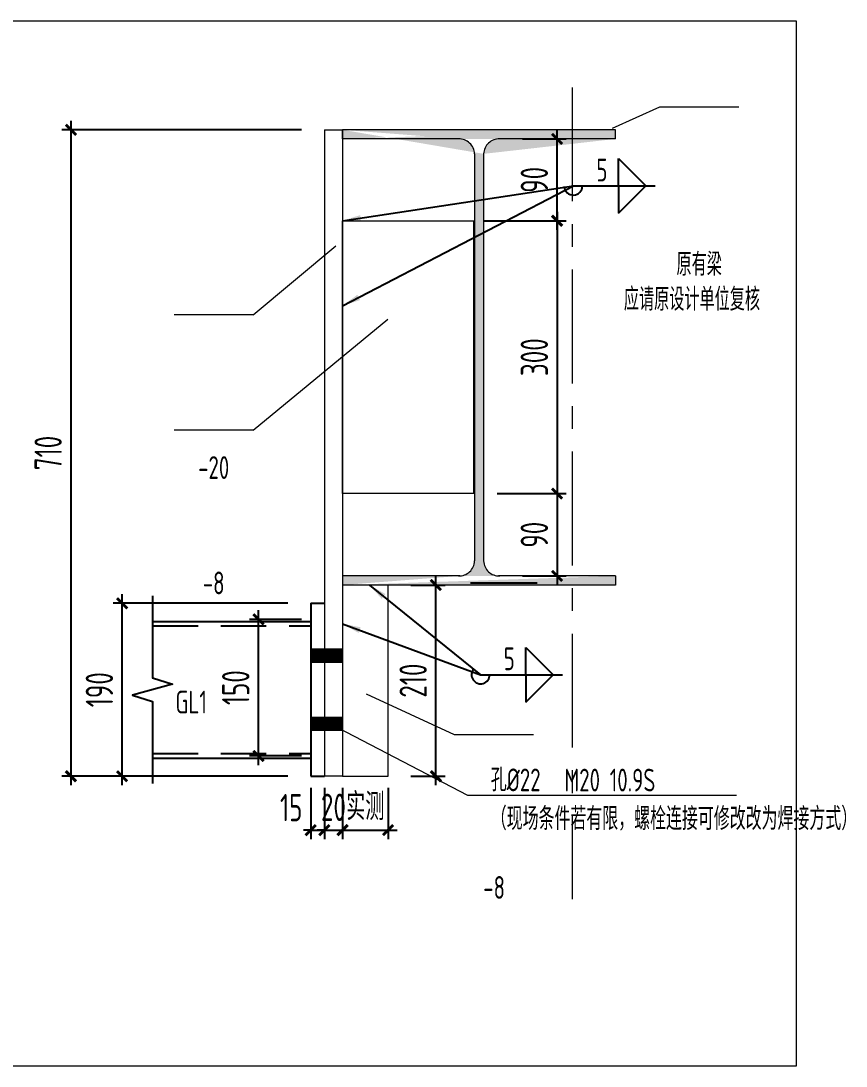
# Model space of a CAD drawing. Extents: x 498328 to 716449, y -893371 to -467753.
# Drawn here: x 633230 to 642295, y -704807 to -693326 of the extents above; entities that cross this region are included whole.
import ezdxf
from ezdxf.enums import TextEntityAlignment as Align

# ---------------------------------------------------------------- set-up
doc = ezdxf.new("R2010")
doc.units = 0
doc.header["$LTSCALE"] = 1000
doc.header["$PDMODE"] = 35
doc.header["$PDSIZE"] = 20
for name, pattern in [('CENTER', [2, 1.25, -0.25, 0.25, -0.25]), ('Continuous-STNodeDetDraw-DimText', [0]), ('DASHED', [0.75, 0.5, -0.25])]:
    doc.linetypes.add(name, pattern=pattern)
doc.layers.get('0').update_dxf_attribs({"linetype": 'CONTINUOUS'})
doc.layers.get('Defpoints').update_dxf_attribs({"linetype": 'CONTINUOUS'})
for name, color, linetype in [('1轮廓实线层', 7, 'CONTINUOUS'), ('AXIS', 251, 'CENTER'), ('DIM', 3, 'CONTINUOUS'), ('PUB_TEXT', 7, 'CONTINUOUS'), ('STGJ_BOLT_THIN', 9, 'CONTINUOUS'), ('STXT_HF', 7, 'CONTINUOUS'), ('STXT_XG_END_THIN', 2, 'CONTINUOUS'), ('STXT_XG_TNDSH', 6, 'DASHED'), ('THIN', 7, 'CONTINUOUS'), ('焊缝', 1, 'CONTINUOUS'), ('设备基础', 2, 'CONTINUOUS')]:
    doc.layers.add(name, color=color, linetype=linetype)
for name, color, linetype, lineweight in [('STXT_HF_TEXT', 7, 'CONTINUOUS', 0), ('详图标注文字', 7, 'CONTINUOUS', 18), ('钢梁', 141, 'CONTINUOUS', 18)]:
    doc.layers.add(name, color=color, linetype=linetype, lineweight=lineweight)
doc.styles.get("Standard").update_dxf_attribs({"font": 'txt', "width": 0.75})
doc.styles.add('StTextStyle', font='yjkeng.shx', dxfattribs={"width": 0.7, "height": 250, "bigfont": 'yjkchn.shx'})
doc.styles.add('TSSD_DIMENSION', font='Tssdeng.shx', dxfattribs={"width": 0.7, "bigfont": 'hztxt.shx'})
doc.styles.add('TSSD_LABEL', font='Tssdeng.shx', dxfattribs={"width": 0.7, "bigfont": 'hztxt.shx'})
doc.styles.add('TSSD_REIN', font='Tssdeng.shx', dxfattribs={"width": 0.7, "bigfont": 'hztxt.shx'})
doc.dimstyles.new('TSSD_10_100', dxfattribs={"dimtxt": 300, "dimasz": 80, "dimexe": 100, "dimexo": 250, "dimgap": 100, "dimtad": 1, "dimdec": 0, "dimlfac": 0.1, "dimzin": 0, "dimdsep": 46, "dimtxsty": 'TSSD_DIMENSION', "dimblk": 'ARCHTICK', "dimcen": 0, "dimdle": 100, "dimclrt": 7, "dimadec": 0, "dimazin": 0, "dimtfac": 1, "dimtdec": 0, "dimtix": 1, "dimtmove": 2, "dimatfit": 3, "dimldrblk": 'ARCHTICK', "dimfxl": 0, "dimtolj": 1, "dimtzin": 0, "dimarcsym": 0})
doc.dimstyles.new('TSSD_LEADER_STYLE_200.0', dxfattribs={"dimtxt": 0.18, "dimasz": 200, "dimexe": 0.18, "dimexo": 0.0625, "dimgap": 0.09, "dimtad": 0, "dimtih": 1, "dimtoh": 1, "dimdec": 4, "dimzin": 0, "dimdsep": 46, "dimtxsty": 'Standard', "dimcen": 0.09, "dimadec": 0, "dimazin": 0, "dimtfac": 1, "dimtdec": 4, "dimtofl": 0, "dimtmove": 0, "dimatfit": 3, "dimfxl": 0, "dimtolj": 1, "dimtzin": 0, "dimarcsym": 0})

# ---------------------------------------------------------------- blocks, each defined once
blk = doc.blocks.new('500H型钢')
at = {"layer": '1轮廓实线层', "lineweight": 20, "true_color": 0xadadad}
h = blk.add_hatch(dxfattribs=at)
h.set_pattern_fill('ANSI35', color=253)
h.set_pattern_definition([(45, (0, 0), (-0.1767766952966369, 0.1767766952966369), []), (45, (0.176776695, 0), (-0.1767766952966369, 0.1767766952966369), [0.3125, -0.0625, 0, -0.0625])])
edge = h.paths.add_edge_path()
edge.add_arc((1038476.540251041, -465876.1261421063), 16.93525817196926, 1.753324387080424, 92.38720370481751)
edge.add_arc((1038520.394909794, -465876.1261421063), 16.93525817196926, 87.61279630125756, 178.2466756129198)
edge.add_line((1038648.467580418, -465859.2055810696), (1038648.467580418, -465849.2055810696))
edge.add_line((1038348.467580418, -465859.2055810696), (1038348.467580418, -465849.2055810696))
edge.add_line((1038477.245647069, -465859.2055810696), (1038348.467580418, -465859.2055810696))
edge.add_line((1038648.467580418, -465859.2055810696), (1038519.689513766, -465859.2055810696))
edge.add_line((1038648.467580418, -465849.2055810696), (1038348.467580418, -465849.2055810696))
edge.add_line((1038503.467580418, -465875.6079823445), (1038503.467580418, -466322.8031797964))
edge.add_line((1038493.467580418, -465875.6079823403), (1038493.467580418, -466322.8031797964))
edge.add_arc((1038476.540251041, -466322.285020033), 16.93525817196926, 267.6127962952966, 358.2466756124473)
edge.add_arc((1038520.394909794, -466322.285020033), 16.93525817196926, 181.7533243873652, 272.3872036986178)
edge.add_line((1038348.467580418, -466339.2055810696), (1038348.467580418, -466349.2055810696))
edge.add_line((1038648.467580418, -466339.2055810696), (1038648.467580418, -466349.2055810696))
edge.add_line((1038648.467580418, -466349.2055810696), (1038348.467580418, -466349.2055810696))
edge.add_line((1038477.245647071, -466339.2055810696), (1038348.467580418, -466339.2055810696))
edge.add_line((1038648.467580418, -466339.2055810696), (1038519.689513764, -466339.2055810696))
at = {"layer": '1轮廓实线层', "lineweight": 20}
for p, q in [((1038648.467580418, -465849.2055810696), (1038348.467580418, -465849.2055810696)), ((1038348.467580418, -465859.2055810696), (1038348.467580418, -465849.2055810696)), ((1038648.467580418, -465859.2055810696), (1038648.467580418, -465849.2055810696)), ((1038477.245647069, -465859.2055810696), (1038348.467580418, -465859.2055810696)), ((1038648.467580418, -465859.2055810696), (1038519.689513766, -465859.2055810696)), ((1038493.467580418, -465875.6079823403), (1038493.467580418, -466322.8031797964)), ((1038503.467580418, -465875.6079823445), (1038503.467580418, -466322.8031797964)), ((1038477.245647071, -466339.2055810696), (1038348.467580418, -466339.2055810696)), ((1038348.467580418, -466339.2055810696), (1038348.467580418, -466349.2055810696)), ((1038648.467580418, -466339.2055810696), (1038519.689513764, -466339.2055810696)), ((1038648.467580418, -466339.2055810696), (1038648.467580418, -466349.2055810696)), ((1038648.467580418, -466349.2055810696), (1038348.467580418, -466349.2055810696))]:
    blk.add_line(p, q, dxfattribs=at)
for centre, start, end in [((1038476.540251041, -465876.1261421063), 1.753324387080424, 92.38720370481751), ((1038520.394909794, -465876.1261421063), 87.61279630125756, 178.2466756129198), ((1038476.540251041, -466322.285020033), 267.6127962952966, 358.2466756124473), ((1038520.394909794, -466322.285020033), 181.7533243873652, 272.3872036986178)]:
    blk.add_arc(centre, 16.93525817196926, start, end, dxfattribs=at)
blk = doc.blocks.new('_ARCHTICK')
at = {"color": 0, "const_width": 0.4}
blk.add_lwpolyline([(-0.7071067811866669, -0.7071067811866669), (0.7071067811866669, 0.7071067811866669)], dxfattribs=at)
blk = doc.blocks.new('*D474')
at = {"layer": 'Defpoints', "color": 0, "transparency": 16777216}
for p in [(635839.9623259737, -699899.8748506866), (636563.3684267148, -699899.8748506866), (636563.3684267148, -701399.8748505721)]:
    blk.add_point(p, dxfattribs=at)
at = {"layer": 'DIM', "color": 0, "lineweight": -2, "transparency": 16777216}
for p, q in [((635839.9623259737, -701499.8748505721), (635839.9623259737, -699799.8748506866)), ((636313.3684267148, -699899.8748506866), (635739.9623259737, -699899.8748506866)), ((636313.3684267148, -701399.8748505721), (635739.9623259737, -701399.8748505721))]:
    blk.add_line(p, q, dxfattribs=at)
at = {"layer": 'DIM', "color": 0, "lineweight": -2, "transparency": 16777216, "xscale": 80, "yscale": 80, "zscale": 80}
for p, rotation in [((635839.9623259737, -699899.8748506866), 90), ((635839.9623259737, -701399.8748505721), 270)]:
    blk.add_blockref('_ARCHTICK', p, dxfattribs=dict(at, rotation=rotation))
at = {"layer": 'DIM', "color": 7, "transparency": 16777216, "insert": (635589.9623259734, -700649.8748506294), "char_height": 300, "attachment_point": 5, "rotation": 90, "style": 'TSSD_DIMENSION'}
blk.add_mtext('\\A1;150', dxfattribs=at)
blk = doc.blocks.new('*D478')
at = {"layer": 'Defpoints', "color": 0, "transparency": 16777216}
for p in [(638056.6703056896, -695521.6036254154), (638213.3684267148, -698517.8512984184), (639120.3587557797, -698517.8512984184)]:
    blk.add_point(p, dxfattribs=at)
at = {"layer": 'DIM', "color": 0, "lineweight": -2, "transparency": 16777216}
for p, q in [((639120.3587557797, -695421.6036254154), (639120.3587557797, -698617.8512984184)), ((638306.6703056896, -695521.6036254154), (639220.3587557797, -695521.6036254154)), ((638463.3684267148, -698517.8512984184), (639220.3587557797, -698517.8512984184))]:
    blk.add_line(p, q, dxfattribs=at)
at = {"layer": 'DIM', "color": 0, "lineweight": -2, "transparency": 16777216, "xscale": 80, "yscale": 80, "zscale": 80}
for p, rotation in [((639120.3587557797, -695521.6036254154), 90), ((639120.3587557797, -698517.8512984184), 270)]:
    blk.add_blockref('_ARCHTICK', p, dxfattribs=dict(at, rotation=rotation))
at = {"layer": 'DIM', "color": 7, "transparency": 16777216, "insert": (638870.3587557795, -697019.7274619169), "char_height": 300, "attachment_point": 5, "rotation": 90, "style": 'TSSD_DIMENSION'}
blk.add_mtext('\\A1;300', dxfattribs=at)
blk = doc.blocks.new('*D479')
at = {"layer": 'Defpoints', "color": 0, "transparency": 16777216}
for p in [(638489.6956807512, -694622.4130275119), (639120.3587557799, -694622.4130275119), (638313.3684267148, -695521.6036254156)]:
    blk.add_point(p, dxfattribs=at)
at = {"layer": 'DIM', "color": 0, "lineweight": -2, "transparency": 16777216}
for p, q in [((639120.3587557799, -695621.6036254156), (639120.3587557799, -694522.4130275119)), ((638739.6956807512, -694622.4130275119), (639220.3587557799, -694622.4130275119)), ((638563.3684267148, -695521.6036254156), (639220.3587557799, -695521.6036254156))]:
    blk.add_line(p, q, dxfattribs=at)
at = {"layer": 'DIM', "color": 0, "lineweight": -2, "transparency": 16777216, "xscale": 80, "yscale": 80, "zscale": 80}
for p, rotation in [((639120.3587557799, -694622.4130275119), 90), ((639120.3587557799, -695521.6036254156), 270)]:
    blk.add_blockref('_ARCHTICK', p, dxfattribs=dict(at, rotation=rotation))
at = {"layer": 'DIM', "color": 7, "transparency": 16777216, "insert": (638870.3587557797, -695072.0083264638), "char_height": 300, "attachment_point": 5, "rotation": 90, "style": 'TSSD_DIMENSION'}
blk.add_mtext('\\A1;90', dxfattribs=at)
blk = doc.blocks.new('*D480')
at = {"layer": 'Defpoints', "color": 0, "transparency": 16777216}
for p in [(638213.3684267148, -698517.8512984184), (638489.6956807512, -699422.4130275138), (639120.3587557797, -699422.4130275138)]:
    blk.add_point(p, dxfattribs=at)
at = {"layer": 'DIM', "color": 0, "lineweight": -2, "transparency": 16777216}
for p, q in [((639120.3587557797, -698417.8512984184), (639120.3587557797, -699522.4130275138)), ((638463.3684267148, -698517.8512984184), (639220.3587557797, -698517.8512984184)), ((638739.6956807512, -699422.4130275138), (639220.3587557797, -699422.4130275138))]:
    blk.add_line(p, q, dxfattribs=at)
at = {"layer": 'DIM', "color": 0, "lineweight": -2, "transparency": 16777216, "xscale": 80, "yscale": 80, "zscale": 80}
for p, rotation in [((639120.3587557797, -698517.8512984184), 90), ((639120.3587557797, -699422.4130275138), 270)]:
    blk.add_blockref('_ARCHTICK', p, dxfattribs=dict(at, rotation=rotation))
at = {"layer": 'DIM', "color": 7, "transparency": 16777216, "insert": (638870.3587557795, -698970.1321629661), "char_height": 300, "attachment_point": 5, "rotation": 90, "style": 'TSSD_DIMENSION'}
blk.add_mtext('\\A1;90', dxfattribs=at)
blk = doc.blocks.new('*D500')
at = {"layer": 'Defpoints', "color": 0, "transparency": 16777216}
for p in [(636413.3684267144, -701499.8748506864), (636563.3684267146, -701499.8748506864), (636563.3684267146, -702214.2761613991)]:
    blk.add_point(p, dxfattribs=at)
at = {"layer": 'DIM', "color": 0, "lineweight": -2, "transparency": 16777216}
for p, q in [((636413.3684267144, -701749.8748506864), (636413.3684267144, -702314.2761613991)), ((636563.3684267146, -701749.8748506864), (636563.3684267146, -702314.2761613991)), ((636413.3684267144, -702214.2761613991), (636333.3684267144, -702214.2761613991)), ((636413.3684267144, -702214.2761613991), (636563.3684267146, -702214.2761613991)), ((636563.3684267146, -702214.2761613991), (636643.3684267146, -702214.2761613991))]:
    blk.add_line(p, q, dxfattribs=at)
at = {"layer": 'DIM', "color": 0, "lineweight": -2, "transparency": 16777216, "xscale": 80, "yscale": 80, "zscale": 80}
blk.add_blockref('_ARCHTICK', (636413.3684267144, -702214.2761613991), dxfattribs=at)
at = {"layer": 'DIM', "color": 0, "lineweight": -2, "transparency": 16777216, "xscale": 80, "yscale": 80, "zscale": 80, "rotation": 180}
blk.add_blockref('_ARCHTICK', (636563.3684267146, -702214.2761613991), dxfattribs=at)
at = {"layer": 'DIM', "color": 7, "transparency": 16777216, "insert": (636199.6474791607, -701967.4883226126), "char_height": 300, "attachment_point": 5, "style": 'TSSD_DIMENSION'}
blk.add_mtext('\\A1;15', dxfattribs=at)
blk = doc.blocks.new('*D501')
at = {"layer": 'Defpoints', "color": 0, "transparency": 16777216}
for p in [(636563.3684267146, -701499.8748506864), (636763.3684267147, -701499.8748506864), (636763.3684267147, -702214.2761613991)]:
    blk.add_point(p, dxfattribs=at)
at = {"layer": 'DIM', "color": 0, "lineweight": -2, "transparency": 16777216}
for p, q in [((636563.3684267146, -701749.8748506864), (636563.3684267146, -702314.2761613991)), ((636763.3684267147, -701749.8748506864), (636763.3684267147, -702314.2761613991)), ((636563.3684267146, -702214.2761613991), (636483.3684267146, -702214.2761613991)), ((636563.3684267146, -702214.2761613991), (636763.3684267147, -702214.2761613991)), ((636763.3684267147, -702214.2761613991), (636843.3684267147, -702214.2761613991))]:
    blk.add_line(p, q, dxfattribs=at)
at = {"layer": 'DIM', "color": 0, "lineweight": -2, "transparency": 16777216, "xscale": 80, "yscale": 80, "zscale": 80}
blk.add_blockref('_ARCHTICK', (636563.3684267146, -702214.2761613991), dxfattribs=at)
at = {"layer": 'DIM', "color": 0, "lineweight": -2, "transparency": 16777216, "xscale": 80, "yscale": 80, "zscale": 80, "rotation": 180}
blk.add_blockref('_ARCHTICK', (636763.3684267147, -702214.2761613991), dxfattribs=at)
at = {"layer": 'DIM', "color": 7, "transparency": 16777216, "insert": (636663.3684267146, -701964.2761613991), "char_height": 300, "attachment_point": 5, "style": 'TSSD_DIMENSION'}
blk.add_mtext('\\A1;20', dxfattribs=at)
blk = doc.blocks.new('*D502')
at = {"layer": 'Defpoints', "color": 0, "transparency": 16777216}
for p in [(636763.3684267147, -701499.8748506864), (637263.3684267147, -701499.8748506864), (637263.3684267147, -702214.2761613991)]:
    blk.add_point(p, dxfattribs=at)
at = {"layer": 'DIM', "color": 0, "lineweight": -2, "transparency": 16777216}
for p, q in [((636763.3684267147, -701749.8748506864), (636763.3684267147, -702314.2761613991)), ((637263.3684267147, -701749.8748506864), (637263.3684267147, -702314.2761613991)), ((636663.3684267147, -702214.2761613991), (637363.3684267147, -702214.2761613991))]:
    blk.add_line(p, q, dxfattribs=at)
at = {"layer": 'DIM', "color": 0, "lineweight": -2, "transparency": 16777216, "xscale": 80, "yscale": 80, "zscale": 80, "rotation": 180}
blk.add_blockref('_ARCHTICK', (636763.3684267147, -702214.2761613991), dxfattribs=at)
at = {"layer": 'DIM', "color": 0, "lineweight": -2, "transparency": 16777216, "xscale": 80, "yscale": 80, "zscale": 80}
blk.add_blockref('_ARCHTICK', (637263.3684267147, -702214.2761613991), dxfattribs=at)
at = {"layer": 'DIM', "color": 7, "transparency": 16777216, "insert": (637013.3684267147, -701956.0041025756), "char_height": 300, "attachment_point": 5, "style": 'TSSD_DIMENSION'}
blk.add_mtext('\\A1;实测', dxfattribs=at)
blk = doc.blocks.new('*D503')
at = {"layer": 'Defpoints', "color": 0, "transparency": 16777216}
for p in [(637263.3684267149, -699522.4130275128), (637788.8906992308, -699522.4130275128), (637263.3684267149, -701622.4130275272)]:
    blk.add_point(p, dxfattribs=at)
at = {"layer": 'DIM', "color": 0, "lineweight": -2, "transparency": 16777216}
for p, q in [((637788.8906992308, -701722.4130275272), (637788.8906992308, -699422.4130275128)), ((637513.3684267149, -699522.4130275128), (637888.8906992308, -699522.4130275128)), ((637513.3684267149, -701622.4130275272), (637888.8906992308, -701622.4130275272))]:
    blk.add_line(p, q, dxfattribs=at)
at = {"layer": 'DIM', "color": 0, "lineweight": -2, "transparency": 16777216, "xscale": 80, "yscale": 80, "zscale": 80}
for p, rotation in [((637788.8906992308, -699522.4130275128), 90), ((637788.8906992308, -701622.4130275272), 270)]:
    blk.add_blockref('_ARCHTICK', p, dxfattribs=dict(at, rotation=rotation))
at = {"layer": 'DIM', "color": 7, "transparency": 16777216, "insert": (637538.8906992306, -700572.4130275201), "char_height": 300, "attachment_point": 5, "rotation": 90, "style": 'TSSD_DIMENSION'}
blk.add_mtext('\\A1;210', dxfattribs=at)
blk = doc.blocks.new('_WELD004')
at = {"color": 0, "linetype": 'ByBlock'}
for p, q in [((0, 1), (0.9999999999999992, 0)), ((0, 0), (0, 1))]:
    blk.add_line(p, q, dxfattribs=at)
blk = doc.blocks.new('*D528')
at = {"layer": 'Defpoints', "color": 0, "transparency": 16777216}
for p in [(636563.3684267148, -694522.413027513), (633779.2614666363, -701622.4130275272), (636413.3684267147, -701622.4130275272)]:
    blk.add_point(p, dxfattribs=at)
at = {"layer": 'DIM', "color": 0, "lineweight": -2, "transparency": 16777216}
for p, q in [((633779.2614666363, -694422.413027513), (633779.2614666363, -701722.4130275272)), ((636313.3684267148, -694522.413027513), (633679.2614666363, -694522.413027513)), ((636163.3684267147, -701622.4130275272), (633679.2614666363, -701622.4130275272))]:
    blk.add_line(p, q, dxfattribs=at)
at = {"layer": 'DIM', "color": 0, "lineweight": -2, "transparency": 16777216, "xscale": 80, "yscale": 80, "zscale": 80}
for p, rotation in [((633779.2614666363, -694522.413027513), 90), ((633779.2614666363, -701622.4130275272), 270)]:
    blk.add_blockref('_ARCHTICK', p, dxfattribs=dict(at, rotation=rotation))
at = {"layer": 'DIM', "color": 7, "transparency": 16777216, "insert": (633529.2614666361, -698072.4130275201), "char_height": 300, "attachment_point": 5, "rotation": 90, "style": 'TSSD_DIMENSION'}
blk.add_mtext('\\A1;710', dxfattribs=at)
blk = doc.blocks.new('*D529')
at = {"layer": 'Defpoints', "color": 0, "transparency": 16777216}
for p in [(634342.0764241356, -699722.4130276421), (636413.3684267147, -699722.4130276421), (636413.3684267147, -701622.4130275272)]:
    blk.add_point(p, dxfattribs=at)
at = {"layer": 'DIM', "color": 0, "lineweight": -2, "transparency": 16777216}
for p, q in [((636163.3684267147, -699722.4130276421), (634242.0764241356, -699722.4130276421)), ((634342.0764241356, -701722.4130275272), (634342.0764241356, -699622.4130276421)), ((636163.3684267147, -701622.4130275272), (634242.0764241356, -701622.4130275272))]:
    blk.add_line(p, q, dxfattribs=at)
at = {"layer": 'DIM', "color": 0, "lineweight": -2, "transparency": 16777216, "xscale": 80, "yscale": 80, "zscale": 80}
for p, rotation in [((634342.0764241356, -699722.4130276421), 90), ((634342.0764241356, -701622.4130275272), 270)]:
    blk.add_blockref('_ARCHTICK', p, dxfattribs=dict(at, rotation=rotation))
at = {"layer": 'DIM', "color": 7, "transparency": 16777216, "insert": (634092.0764241354, -700672.4130275846), "char_height": 300, "attachment_point": 5, "rotation": 90, "style": 'TSSD_DIMENSION'}
blk.add_mtext('\\A1;190', dxfattribs=at)

msp = doc.modelspace()

# ---------------------------------------------------------------- linework, layer by layer
at = {"layer": 'AXIS', "lineweight": 20}
msp.add_line((639286.9986033025, -694057.0926523465), (639286.9986033025, -702973.0926523465), dxfattribs=at)
at = {"layer": 'PUB_TEXT', "lineweight": 15}
for p, q in [((635781.689740187, -696555.6002102183), (636688.2318061274, -695798.2065086006)), ((635781.689740187, -696555.6002102183), (634913.4205094178, -696555.6002102183)), ((635781.689740187, -697823.0711582762), (637261.1219484848, -696600.6890040238)), ((635781.689740187, -697823.0711582762), (634913.4205094178, -697823.0711582762)), ((637994.4366800427, -701167.7030814037), (637025.1127599585, -700720.8431128764)), ((638862.7059108119, -701167.7030814037), (637994.4366800427, -701167.7030814037))]:
    msp.add_line(p, q, dxfattribs=at)
msp.add_lwpolyline([(641091.1596305106, -701834.8603479634), (638141.0325652554, -701834.8603479634), (636627.1876542848, -701046.809823352)], dxfattribs=at)
at = {"layer": 'STGJ_BOLT_THIN', "const_width": 160}
for points in [[(636413.3684267146, -700297.4130275846), (636763.3684267147, -700297.4130275846)], [(636413.3684267146, -701047.4130275846), (636763.3684267147, -701047.4130275846)]]:
    msp.add_lwpolyline(points, dxfattribs=at)
at = {"layer": 'STXT_HF'}
for p, q in [((639298.7381485514, -695139.2778763633), (640196.5127430274, -695139.2778763633)), ((638280.5405336428, -700507.7311963215), (639178.3151281187, -700507.7311963215))]:
    msp.add_line(p, q, dxfattribs=at)
for centre, radius, start in [((639298.7381485514, -695139.2778763633), 99.99999999999586, 184.0330633993703), ((638280.5405336428, -700507.7311963215), 100, 141.1219448960901)]:
    msp.add_arc(centre, radius, start, 0, dxfattribs=at)
at = {"layer": 'STXT_XG_END_THIN'}
msp.add_line((638169.9062336339, -699499.874850557), (638899.9062336339, -699499.874850557), dxfattribs=at)
at = {"layer": 'STXT_XG_TNDSH'}
for p, q in [((634676.0530859614, -699972.4130276418), (636413.3684267144, -699972.4130276418)), ((634676.0530859614, -701372.4130275268), (636413.3684267143, -701372.4130275268))]:
    msp.add_line(p, q, dxfattribs=at)
at = {"layer": 'THIN'}
msp.add_lwpolyline([(634676.0530859614, -699642.4130276418), (634676.0530859614, -700542.4130275843), (634896.0530859614, -700612.4130275843), (634456.0530859614, -700732.4130275843), (634676.0530859614, -700802.4130275843), (634676.0530859614, -701702.4130275267)], dxfattribs=at)
at = {"layer": '焊缝'}
for p, q in [((636413.3684267144, -699722.4130276418), (636413.3684267143, -701622.4130275269)), ((636413.3684267144, -699722.4130276418), (636563.3684267146, -699722.4130276418)), ((636413.3684267143, -701622.4130275269), (636563.3684267144, -701622.4130275269))]:
    msp.add_line(p, q, dxfattribs=at)
at = {"layer": '设备基础', "color": 0}
for p, q in [((634676.0530859614, -699922.4130276418), (636413.3684267144, -699922.4130276418)), ((634676.0530859614, -701422.4130275267), (636413.3684267143, -701422.4130275269))]:
    msp.add_line(p, q, dxfattribs=at)
at = {"layer": '详图标注文字', "color": 7, "linetype": 'Continuous-STNodeDetDraw-DimText', "lineweight": 18}
for p, q in [((639728.8261009081, -694505.2826224824), (640247.0967977638, -694270.6587583645)), ((640247.0967977638, -694270.6587583645), (641115.3660285331, -694270.6587583645))]:
    msp.add_line(p, q, dxfattribs=at)
at = {"layer": '钢梁'}
for p, q in [((636563.3684267144, -694522.4130275127), (636763.3684267146, -694522.4130275126)), ((636563.3684267146, -694522.4130275126), (636563.3684267147, -701622.4130275269)), ((636763.3684267146, -694522.4130275126), (636763.3684267146, -701622.413027527)), ((636763.3684267146, -695521.6036254151), (638213.3684267146, -695521.6036254151)), ((636763.3684267146, -698517.8512984181), (636763.3684267144, -695521.6036254151)), ((638202.0917588244, -695521.6036254151), (638202.0917588244, -698516.3512984181)), ((638213.3684267146, -698517.8512984181), (636763.3684267146, -698517.8512984181)), ((637263.3684267148, -701622.4130275269), (637263.3684267147, -699522.4130275126)), ((636763.3684267147, -701622.4130275269), (636563.3684267147, -701622.4130275269)), ((636763.3684267147, -701622.4130275269), (637263.3684267147, -701622.4130275269))]:
    msp.add_line(p, q, dxfattribs=at)
msp.add_lwpolyline([(617216.0935666617, -693326.0926523465), (641746.356158237, -693326.0926523465), (641746.356158237, -704806.520985022), (617216.0935666617, -704806.520985022)], close=True, dxfattribs=at)

# ---------------------------------------------------------------- block references
at = {"layer": '1轮廓实线层', "lineweight": 20, "xscale": 10, "yscale": 10, "zscale": 10}
msp.add_blockref('500H型钢', (-9746721.307377461, 3963969.642783184), dxfattribs=at)
at = {"layer": 'STXT_HF', "xscale": 300, "yscale": 300, "zscale": 300}
for p in [(639796.5127430274, -695139.2778763633), (638778.3151281187, -700507.7311963215)]:
    msp.add_blockref('_WELD004', p, dxfattribs=at)
at = {"layer": 'STXT_HF', "xscale": -300.0000000000001, "yscale": 300.0000000000001, "zscale": 300.0000000000001, "rotation": 180}
for p in [(639796.5127430274, -695139.2778763634), (638778.3151281187, -700507.7311963217)]:
    msp.add_blockref('_WELD004', p, dxfattribs=at)

# ---------------------------------------------------------------- texts
at = {"layer": 'PUB_TEXT', "lineweight": 15, "style": 'TSSD_REIN', "width": 0.7}
for s, p in [('-20', (635347.5551248024, -698432.1296021296)), ('-8', (635347.5551248024, -699699.6005501874)), ('-8', (638428.5712954273, -703044.232473315))]:
    msp.add_text(s, height=250, dxfattribs=at).set_placement(p, align=Align.BOTTOM_CENTER)
for s, p in [('GL1', (634928.0530859614, -700933.1160609879)), ('孔%%C22', (638391.6864114093, -701787.8510141772)), ('M20 10.9S', (639200.5066198882, -701789.8603479634)), ('（现场条件若有限，螺栓连接可修改改为焊接方式）', (638391.6864114093, -702213.5880933874))]:
    msp.add_text(s, height=250, dxfattribs=at).set_placement(p)
at = {"layer": 'STXT_HF_TEXT', "style": 'TSSD_LABEL', "width": 0.7}
for p in [(639552.2819737967, -695089.2778763633), (638534.084358888, -700457.7311963215)]:
    msp.add_text('5', height=250, dxfattribs=at).set_placement(p)
at = {"layer": '详图标注文字', "color": 7, "style": 'StTextStyle', "width": 0.7}
for s, p in [('原有梁', (640681.2314131485, -696199.7256295937)), ('应请原设计单位复核', (640601.6642854545, -696584.032682006))]:
    msp.add_text(s, height=250, dxfattribs=at).set_placement(p, align=Align.BOTTOM_CENTER)

# ---------------------------------------------------------------- dimensions: what is measured, and where the dimension line sits
at = {"layer": 'DIM'}
for base, p1, p2, picture, middle in [((633779.2614666363, -701622.4130275272), (636563.3684267146, -694522.4130275127), (636413.3684267144, -701622.4130275269), '*D528', (633529.2614666361, -698072.4130275201)), ((639120.3587557799, -694622.4130275119), (638313.3684267146, -695521.6036254154), (638489.695680751, -694622.4130275117), '*D479', (638870.3587557797, -695072.0083264638)), ((639120.3587557797, -698517.8512984184), (638056.6703056893, -695521.6036254151), (638213.3684267146, -698517.8512984181), '*D478', (638870.3587557795, -697019.7274619169)), ((639120.3587557797, -699422.4130275138), (638213.3684267146, -698517.8512984181), (638489.695680751, -699422.4130275135), '*D480', (638870.3587557795, -698970.1321629661)), ((637788.8906992308, -699522.4130275128), (637263.3684267147, -701622.4130275269), (637263.3684267147, -699522.4130275126), '*D503', (637538.8906992306, -700572.4130275201)), ((634342.0764241356, -699722.4130276421), (636413.3684267144, -701622.4130275269), (636413.3684267144, -699722.4130276418), '*D529', (634092.0764241354, -700672.4130275846))]:
    dim = msp.add_linear_dim(base=base, p1=p1, p2=p2, angle=90, dimstyle='TSSD_10_100', dxfattribs=at)
    dim.commit()
    dim.dimension.update_dxf_attribs({"geometry": picture, "text_midpoint": middle})
dim = msp.add_aligned_dim(p1=(636563.3684267146, -701399.8748505719), p2=(636563.3684267146, -699899.8748506864), distance=723.4061007408891, dimstyle='TSSD_10_100', dxfattribs=at)
dim.commit()
dim.dimension.update_dxf_attribs({"geometry": '*D474', "text_midpoint": (635589.9623259734, -700649.8748506294)})
dim = msp.add_linear_dim(base=(636563.3684267146, -702214.2761613991), p1=(636413.3684267144, -701499.8748506864), p2=(636563.3684267146, -701499.8748506864), dimstyle='TSSD_10_100', dxfattribs=at)
dim.commit()
dim.dimension.update_dxf_attribs({"geometry": '*D500', "text_midpoint": (636199.6474791607, -701967.4883226126), "dimtype": 160})
dim = msp.add_linear_dim(base=(636763.3684267147, -702214.2761613991), p1=(636563.3684267146, -701499.8748506864), p2=(636763.3684267147, -701499.8748506864), dimstyle='TSSD_10_100', dxfattribs=at)
dim.commit()
dim.dimension.update_dxf_attribs({"geometry": '*D501', "text_midpoint": (636663.3684267146, -701964.2761613991)})
dim = msp.add_linear_dim(base=(637263.3684267147, -702214.2761613991), p1=(636763.3684267147, -701499.8748506864), p2=(637263.3684267147, -701499.8748506864), text='实测', dimstyle='TSSD_10_100', dxfattribs=at)
dim.commit()
dim.dimension.update_dxf_attribs({"geometry": '*D502', "text_midpoint": (637013.3684267147, -701956.0041025756)})

# ---------------------------------------------------------------- leaders
at = {"layer": 'STXT_HF'}
for points in [[(636763.3684267146, -696455.0940699455), (639298.7381485514, -695139.2778763633)], [(636763.3684267146, -695521.6036254151), (639298.7381485514, -695139.2778763633)], [(637058.4648704929, -699522.4130275126), (638280.5405336428, -700507.7311963215)], [(636763.3684267146, -699948.5887375696), (638280.5405336428, -700507.7311963215)]]:
    msp.add_leader(points, dimstyle='TSSD_LEADER_STYLE_200.0', dxfattribs=at)

doc.saveas('drawing.dxf')
